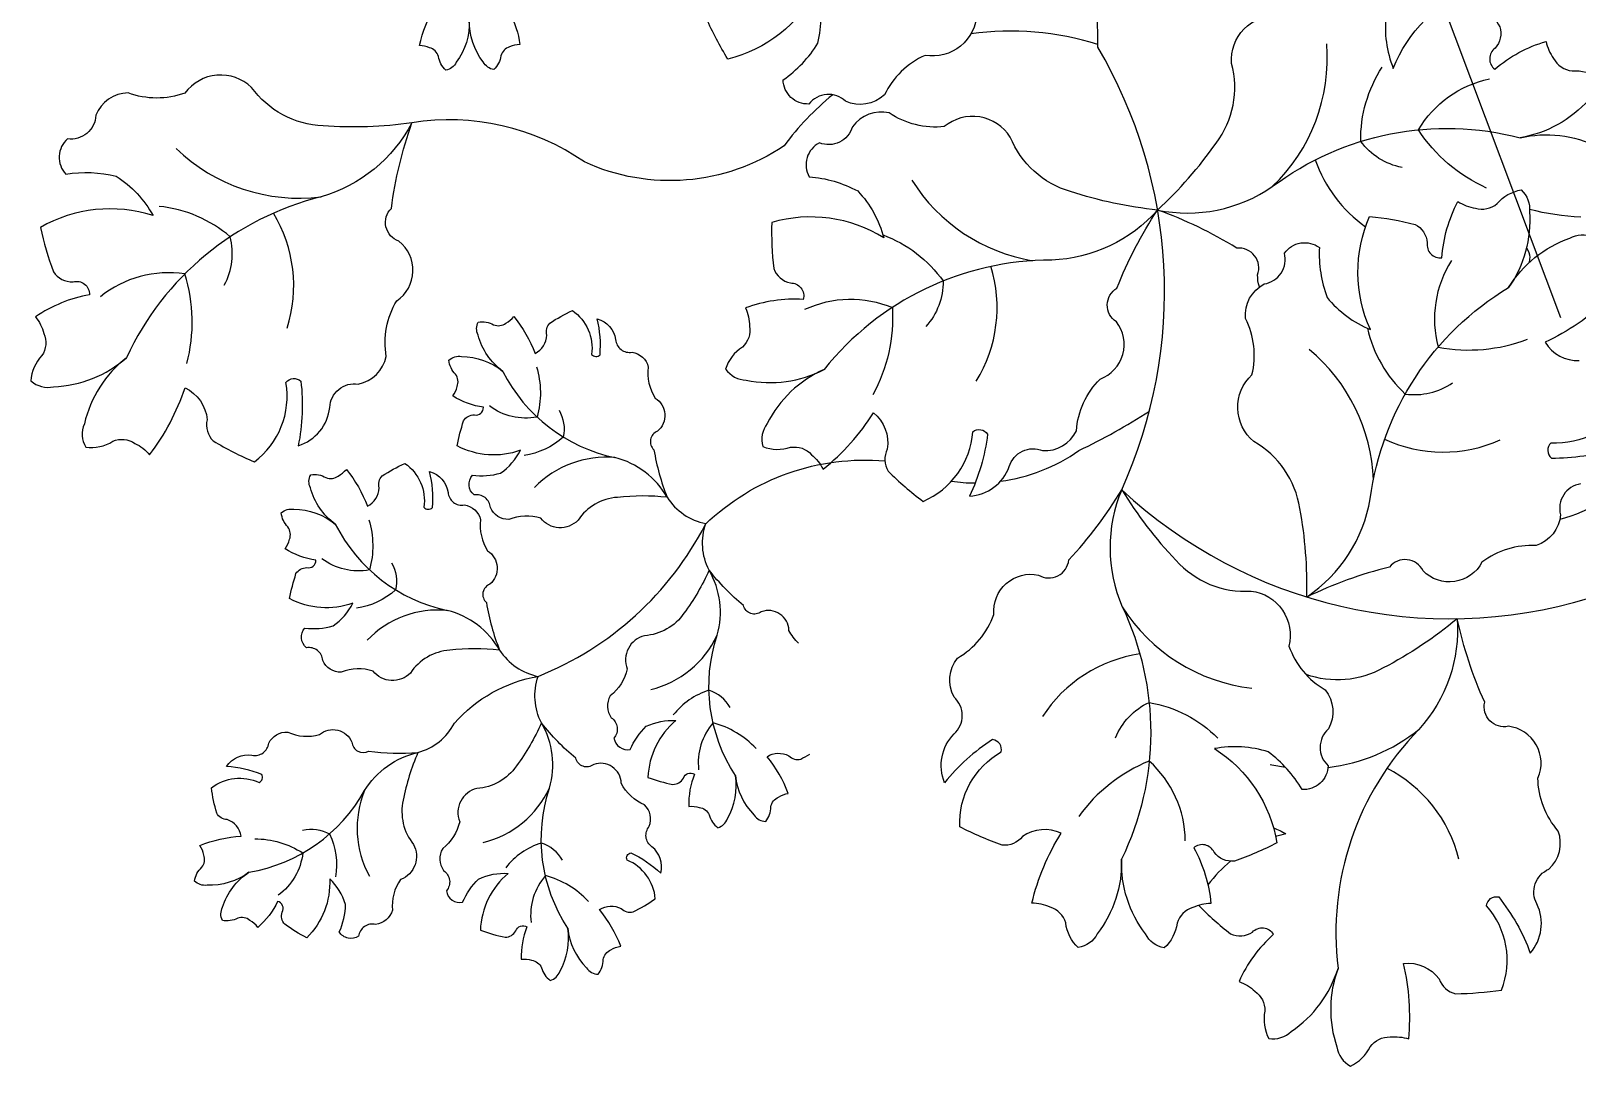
# Model space of a CAD drawing. Header units: millimetres. Extents: x 228.39 to 232.01, y 86.87 to 92.76.
# Drawn here: x 231.0501 to 231.3874, y 89.5959 to 89.8218 of the extents above; entities that cross this region are included whole.
import ezdxf

# ---------------------------------------------------------------- set-up
doc = ezdxf.new("R2010")
doc.units = ezdxf.units.MM
for name, color, linetype in [('62', 62, 'Continuous'), ('63', 63, 'Continuous'), ('CauleArvore', 253, 'Continuous')]:
    doc.layers.add(name, color=color, linetype=linetype)

msp = doc.modelspace()

# ---------------------------------------------------------------- linework, layer by layer
at = {"layer": '62'}
for points in [[(231.2828369788357, 89.81883645338841, 0.1141174530393284), (231.2551622484767, 89.8211397678487, -0.2620553651360283)], [(231.3491953920029, 89.79200652127564, -0.1876286218963192), (231.3402076253623, 89.79767702042223, -0.1520058651265381), (231.3448874790161, 89.81390177124074)], [(231.3676177489698, 89.78751057061191, -0.1413864367129372), (231.3527604068465, 89.80021436592418, -0.210122964771746), (231.3682638537176, 89.81133984502793, -0.210122964771746)], [(231.2250165786521, 89.80786774526675, 0.0624996626209866), (231.2144354358067, 89.79675103358294, -0.2620553651360283), (231.1708736918627, 89.79321120697453, 0.1928727074293483), (231.1332496217613, 89.80174884839039)], [(231.1332496217613, 89.80174884839039, -0.2043996860364353), (231.1134571758411, 89.78560172698272, 0.2279428046577944), (231.0710011637826, 89.75049301077564, 0.2279428046577944)], [(231.2958712399997, 89.78271507075381, 0.2043996860364329), (231.3208980411199, 89.78782678973552, -0.2279428046577942), (231.3749477068562, 89.79849302372033, -0.2279428046577942)], [(231.0923172801738, 89.76633219056083, 0.1876286218963192), (231.0936122888164, 89.77688005586013, 0.152005865126538), (231.0780867369243, 89.78352089976664)], [(231.2958712399997, 89.78271507075381, -0.2043996860364367), (231.2727788023018, 89.77179674824414, 0.2279428046577933), (231.2231306568689, 89.74791795914803)], [(231.2359927309108, 89.77728236499117, -0.1487400713347152), (231.2491270000512, 89.76723056438696, -0.1876286218963192), (231.2453354817369, 89.7573028809397, -0.1876286218963192)], [(231.3599708606177, 89.77167690571933, 0.2101229647717458), (231.357077814414, 89.75281521348785, 0.1413864367129372), (231.3765489810546, 89.7545474663439)], [(231.2189489617722, 89.76105785031642, -0.2101229647717458), (231.2380271513055, 89.761452608856, -0.1413864367129372), (231.2337566290207, 89.74237671648582)], [(231.3284139317808, 89.6982587041126, 0.2043996860364367), (231.342266057577, 89.71972004275173, -0.2279428046577933), (231.3724489538281, 89.76580830250971)], [(231.4980490610439, 89.76506124569009, -0.1802530025354734), (231.4488357596414, 89.76190390742822, 0.2251438523393833), (231.4107936623114, 89.74219009691348, -0.2626849896690132), (231.3836061138115, 89.71518998252037, -0.09065442908466861)], [(231.3416515131113, 89.75690780114861, 0.1487400713347152), (231.3498942417976, 89.74256886307614, 0.1876286218963192), (231.3602333798238, 89.74502583980195, 0.1876286218963192)], [(231.1604142862623, 89.74848036545619, -0.1413864367129372), (231.1605448298757, 89.737534224809, -0.210122964771746), (231.1501377335294, 89.7399600239625, -0.210122964771746)], [(231.1653178266305, 89.73906097847878, -0.1876286218963192), (231.1662454139943, 89.73318255658661, -0.1520058651265381), (231.1576839187522, 89.72916735764171)], [(231.2615913931962, 89.72351160714129, 0.1197327725187678), (231.2787270042053, 89.73023153143247, 0.03023788206227329), (231.2940836597026, 89.7388033625217, -0.1841083703680773)], [(231.1607891248352, 89.68095214666675, 0.1802530025354734), (231.197259462047, 89.71414600639268, -0.2173875366482725), (231.2364013670909, 89.72795441873697, 0.2835782542006574)], [(231.2509202173864, 89.72353190565013, 0.03334307076131927), (231.2560999954882, 89.72315549029294, 0.03023788206227329)], [(231.2880607636532, 89.7216775214854, 0.2043996860364353), (231.2881625728506, 89.69613422334002, -0.2279428046577944), (231.2880163064152, 89.64104235897011, -0.2279428046577944)], [(231.1238544966776, 89.71513476242094, -0.1413864367129372), (231.123985040291, 89.70418862177374, -0.210122964771746), (231.1135779439447, 89.70661442092725, -0.210122964771746)], [(231.2037918214856, 89.65933071065109, -0.2279428046577942), (231.199807051088, 89.6899238457273, 0.2043996860364329), (231.1980537424046, 89.70412034671496, -0.2049975904848279), (231.1973489144199, 89.714297749702, -0.2049975904848279)], [(231.1287580370458, 89.70571537544353, -0.1876286218963192), (231.1296856244095, 89.69983695355137, -0.1520058651265381), (231.1211241291676, 89.69582175460647)], [(231.3612396145217, 89.69352957767, -0.2043996860364329), (231.3528903039972, 89.6693891663433, 0.2279428046577942), (231.3352287121017, 89.617204847958, 0.2279428046577942)], [(231.097699594898, 89.63822181010839, 0.2279428046577928), (231.1229102678401, 89.65600495602582, -0.2043996860364349), (231.1345442166142, 89.6643275738564, 0.2049975904848281), (231.1425106898917, 89.67070029835753, -0.1730102318134612), (231.1607891248352, 89.68095214666675, -0.1730102318134612)], [(231.1672320319009, 89.62598510761583, -0.2279428046577942), (231.1632472615033, 89.65657824269204, 0.2043996860364329), (231.1614939528199, 89.67077474367971, -0.2049975904848279), (231.1607891248352, 89.68095214666675, -0.2049975904848279)], [(231.2026387618611, 89.67415767498264, 0.1876286218963192), (231.1980247952972, 89.67791634160885, 0.1520058651265381), (231.1902479422497, 89.67253660369477)], [(231.2867087914844, 89.66756681634394, -0.1876286218963192), (231.2940325683468, 89.67526725803431, -0.152005865126538), (231.3090236948457, 89.66749489059335)], [(231.208313097209, 89.66518151335688, 0.1413864367129372), (231.1989183052676, 89.67080049200793, 0.210122964771746), (231.1957798570203, 89.66058568420294, 0.210122964771746)], [(231.0989435346945, 89.64551059877677, -0.1413864367129372), (231.1094398140925, 89.64240203713152, -0.210122964771746), (231.104048198119, 89.63317584435832, -0.210122964771746)], [(231.1093910366515, 89.64741303459219, -0.1876286218963192), (231.1152811524678, 89.64656285935742, -0.1520058651265381), (231.1165882898141, 89.63719736869734)], [(231.1660789722764, 89.6408120719474, 0.1876286218963192), (231.1614650057125, 89.6445707385736, 0.1520058651265381), (231.153688152665, 89.63919100065952)], [(231.1717533076243, 89.63183591032164, 0.1413864367129372), (231.1623585156829, 89.63745488897267, 0.210122964771746), (231.1592200674356, 89.6272400811677, 0.210122964771746)]]:
    msp.add_lwpolyline(points, format="xyb", dxfattribs=at)
for centre, radius, start, end in [((231.1778712821048, 89.81902406004234), 0.1049658643867444, 359.5821735404677, 54.45095799120666), ((231.1924223680666, 89.76493408140497), 0.1049658643867444, 335.6631018363221, 30.53188628706008), ((231.2942247942508, 89.81582262783472), 0.03866819170092113, 313.614132344748, 4.746641409419472), ((231.1086522319544, 89.8239702240039), 0.03866819170092113, 226.0055660181356, 277.1380750828056), ((231.3590241153189, 89.80389453674887), 0.03055347511947142, 199.6128700170281, 234.4005470104001), ((231.2750177339758, 89.80979761930337), 0.03866819170092113, 212.1024550352077, 260.4901109255426), ((231.0768926062901, 89.7662419159955), 0.03055347511947142, 342.2726280196243, 31.13933741052608), ((231.2303175551136, 89.76139177897869), 0.03055347511947142, 328.3695170366965, 17.23622642759876), ((231.0801423555015, 89.745327487784), 0.02370610377805731, 81.35543052559544, 128.8215374822393), ((231.0500590695129, 89.75823343831374), 0.03525592437372765, 345.1893495015026, 17.37937132104682), ((231.3042997221255, 89.7224834444028), 0.03866819170092113, 1.975074499317318, 50.36273038965277), ((231.1848836417599, 89.76350785168268), 0.03559504258891227, 206.6972816068433, 258.060352377721), ((231.3581490675928, 89.76045026360835), 0.03055347511947142, 245.2289589972623, 294.095668388164), ((231.1755682470027, 89.70711679298103), 0.02165418735251583, 84.82956208829077, 135.9620711529593), ((231.1730681875516, 89.7110083014258), 0.01822652723244424, 29.65507171034712, 75.86352789572805), ((231.1998207788956, 89.72702409068488), 0.01296417636406003, 212.6682055185941, 259.0081804686739), ((231.3596064944235, 89.79848273677064), 0.1049658643867444, 227.0304562442677, 286.8020835885392), ((231.1483238521752, 89.73016224864743), 0.03559504258891227, 206.6972816068433, 258.060352377721), ((231.3208478143271, 89.71679587959126), 0.03866819170092113, 212.2986277218999, 263.4311367865714), ((231.139008457418, 89.67377118994577), 0.02165418735251583, 84.82956208829077, 135.9620711529593), ((231.1365083979669, 89.67766269839056), 0.01822652723244424, 29.65507171034712, 75.86352789572805), ((231.1801864421922, 89.69908547966754), 0.02165418735251583, 283.8377702129154, 334.9702792775901), ((231.1632609893109, 89.69367848764963), 0.01296417636406003, 212.6682055185941, 259.0081804686739), ((231.2964372144124, 89.65559658237589), 0.03055347511947142, 98.29736539418016, 147.1640747850824), ((231.3286338251743, 89.69950315453039), 0.03866819170092113, 276.5737147846837, 308.8510530801119), ((231.3072973960529, 89.62978513403442), 0.03525592437372765, 112.0573314836596, 144.2473533032041), ((231.278220117466, 89.64482107513976), 0.02370610377805731, 0.6151653224673972, 48.08127227911143), ((231.3286338251743, 89.69950315453039), 0.03866819170092113, 257.7185440154414, 262.7330235547149), ((231.3319618774011, 89.63369923795833), 0.03055347511947142, 13.98560601692947, 62.85231540783141), ((231.1429376372523, 89.64777037623553), 0.02165418735251583, 157.6491857757407, 208.7816948404098), ((231.1436266526075, 89.6657398766323), 0.02165418735251583, 283.8377702129154, 334.9702792775901)]:
    msp.add_arc(centre, radius, start, end, dxfattribs=at)
at = {"layer": '63'}
for points in [[(231.3180868950454, 89.76593913637304, -0.08379440785387525), (231.3176911060016, 89.76858741953586, 0.5541101838924969), (231.3131694202822, 89.77439016231683, 0.05360560279891149), (231.2958712399997, 89.78271507075381, 0.05303807838268959), (231.308644397387, 89.79732009009467, 0.2299676780149515), (231.3120350836628, 89.81471824985148, -0.453009155801419), (231.3221722779249, 89.82517102623498, 0.1775881189196565), (231.3299869977868, 89.83478586832283, -0.3028472262875298), (231.3382176517311, 89.83715719833053, 0.4445358973400413), (231.3461071246765, 89.8386838028226, -0.4200628682774436), (231.3523183112314, 89.83410854709565, 0.1027662192553072), (231.3457074792746, 89.82528437949382, 0.1249756271620583), (231.3472931969685, 89.81363710371497, -0.2129696122085104), (231.3648283999507, 89.83101520174841, -0.03433418913963267), (231.3705196920035, 89.8227194364175, -0.263361124047625), (231.3695058966574, 89.81801943449946, 0.4961733732722903), (231.3694043785917, 89.8134336273488, -0.105188829234163), (231.3806082018578, 89.81951610751244, 0.1018354407082667), (231.3822540158329, 89.81580427176107, 0.2548810045278109), (231.3862718682489, 89.81309861749905, -0.1744881383592944), (231.3920866230801, 89.8114351804333, -0.2361518438993939)], [(231.2564730494703, 89.82565901615841, -0.4530091558014004), (231.2451799296152, 89.81646724344745, 0.1775881189196833), (231.236291528336, 89.80783524729397, -0.3028472262875391), (231.22783956821, 89.80644555654249, 0.4445358973400543), (231.2198255023892, 89.80585474891653, -0.4200628682774251), (231.214193755532, 89.81112686715538, 0.1027662192553072), (231.2217938480364, 89.81911483479122, 0.1249756271620594), (231.2215850429056, 89.83086770397668, -0.2129696122085123), (231.2021327789338, 89.8156660244228, -0.03433418913963757), (231.1974536729356, 89.8245720052623, -0.2633611240476315)], [(231.1545522759161, 89.82564308687576, -0.105188829234163), (231.1567520983481, 89.81885134559053, 0.1018354407082667), (231.1545398568104, 89.81832586363116, 0.2548810045278109), (231.1526383345102, 89.81639132745686, -0.1744881383592944), (231.1511263418443, 89.81336067350796, -0.2361518438993939), (231.148800400147, 89.81502659271155, -0.172045804718615), (231.145758595657, 89.82412323599145, -0.1720458047186181), (231.1429121575713, 89.8149635807719, -0.2361518438993874), (231.1406223995082, 89.8132482675104, -0.174488138359288), (231.139045896565, 89.81624587049437, 0.2548810045278096), (231.1371034103108, 89.81813927072159, 0.1018354407082642), (231.1348804299905, 89.81861728997397, -0.08115707204633878), (231.1383419060334, 89.82719856024607, 0.2683901017028241)], [(231.389922550546, 89.8068072384094, -0.172045804718615), (231.3749477068562, 89.79849302372033, -0.1720458047186181), (231.3919583952114, 89.79649087709446, -0.2361518438993874)], [(231.388136813409, 89.72297198424499, 0.4445358973400735), (231.3837591995893, 89.71623323051185, -0.302847226287535), (231.3784705618131, 89.70949548750481, 0.1775881189196651), (231.3666247619975, 89.70586339972743, -0.5077713489282355), (231.3537727099159, 89.70397092371343, 0.5541101838924959), (231.3464629184001, 89.70479821660099, 0.05360560279891149), (231.3284139317808, 89.6982587041126, 0.05303807838268965), (231.3269105224091, 89.71760295131554, 0.2299676780149539), (231.3168482533967, 89.73219553363211, -0.4530091558014004), (231.3164685660041, 89.74675160037813, 0.1775881189196833), (231.3150632401982, 89.759061762614, -0.3028472262875391), (231.319125559173, 89.76660261368689, 0.4445358973400543), (231.3235529340119, 89.773308779258, -0.4200628682774251), (231.3311672212246, 89.77454750183792, 0.1027662192553072), (231.3328495510571, 89.76365076841174, 0.1249756271620594), (231.3422826497545, 89.7566371970934, -0.2129696122085123), (231.3421282798691, 89.78132439630326, -0.03433418913963757), (231.3520378536054, 89.77958920869942, -0.2633611240476315), (231.3546876878296, 89.77557720450976, 0.4961733732723008), (231.3578940144957, 89.77229705170073, -0.1051888292341653), (231.3613837100476, 89.78455854613144, 0.1018354407082685), (231.365187629903, 89.78313846795747, 0.2548810045278082), (231.3699316152945, 89.78411739881689, -0.1744881383592801), (231.3751876264265, 89.78710951238412, -0.2361518438994192), (231.3769813856991, 89.78232584381475, -0.1720458047186142), (231.3724489538281, 89.76580830250971, -0.1720458047186181), (231.3857781679468, 89.77656488934785, -0.2361518438993757), (231.3908800664516, 89.77683263728206, -0.1744881383592802)], [(231.3881702747135, 89.78119634903841, -0.05521114289692754), (231.3770124510532, 89.78285561916749, 0.2683901017028241)], [(231.3763446042253, 89.77448899139097, -0.1165430605391474), (231.3770488886937, 89.77235756185607, -0.004008262913707361), (231.3768720113965, 89.7711951050315, -0.2816703646801006)], [(231.3940590459328, 89.7631596849427, -0.08115707204633917), (231.380392598124, 89.75387253176709, 0.2683901017028146), (231.387860140108, 89.74985457295246, -0.263361124047613)], [(231.3981481998404, 89.74063910938442, -0.2816703646801013), (231.3816670203954, 89.73187559636537, 0.4476480907887236), (231.3817780420921, 89.72859575865922, 0.08047336285184782), (231.3956944735166, 89.73073720158273, -0.2990547326261498)], [(231.2175840522202, 89.6881679848102, -0.08789902130899625), (231.2154654487754, 89.69097327140403, 0.5077713489282268), (231.2094469366492, 89.6950597877039, -0.5541101838924969), (231.205559849306, 89.69642426165949, -0.05360560279891149), (231.1980537424046, 89.70412034671496, -0.05303807838268959), (231.1925810756496, 89.69473377021642, -0.2299676780149515), (231.1839512971252, 89.68982889932455, 0.453009155801419), (231.1802121885708, 89.68258255156903, -0.1775881189196565), (231.1765033560838, 89.67671851912321, 0.3028472262875298), (231.176713604663, 89.67192647925707, -0.4445358973400413), (231.1773113410748, 89.66746629841832, 0.4200628682774436), (231.1808484096121, 89.66498596624213, -0.1027662192553072), (231.1843524142155, 89.6700698624347, -0.1249756271620583), (231.1908177827113, 89.67130688724143, 0.2129696122085104), (231.1847230645156, 89.65889770310967, 0.03433418913963267), (231.1901421883757, 89.65735734014542, 0.263361124047625), (231.1924560092581, 89.6587342841171, -0.4961733732722903), (231.1948720323714, 89.65960661166393, 0.105188829234163), (231.1936430364539, 89.65257407745129, -0.1018354407082667), (231.1959070077745, 89.65236294296909, -0.2548810045278109), (231.1980602434383, 89.65071315709085, 0.1744881383592944), (231.1999809695917, 89.64792356998458, 0.2361518438993939), (231.2020512479649, 89.64989821907483, 0.172045804718615), (231.2037918214856, 89.65933071065109, 0.1720458047186181), (231.2078905039697, 89.65065878494731, 0.2361518438993874), (231.2103975255624, 89.64928033135517, 0.174488138359288), (231.2115396006268, 89.65246884977711, -0.2548810045278096), (231.2131983937211, 89.65461515421455, -0.1018354407082642), (231.2153327459296, 89.65539917242882, 0.08115707204633878), (231.2107058990125, 89.6634124304107, -0.2683901017028241), (231.2154501661747, 89.66361818071442, 0.2633611240475965), (231.2180394993491, 89.66287987489119, 0.01359188383691224), (231.2200045047885, 89.66393943388852, 0.2816703646801006)], [(231.3702740513922, 89.63281348344194, -0.08047336285184804), (231.3771718010368, 89.62053855406418, 0.299054732626132), (231.3786226847087, 89.63127688555349, -0.4445358973400594), (231.3812269859336, 89.63887898524771, 0.3028472262875131), (231.3832685914498, 89.64719756188515, -0.1775881189196616), (231.3788213043651, 89.65876201917806, 0.5077713489282268), (231.3723840702015, 89.67004557909918, -0.5541101838924969), (231.3672243542878, 89.67528912725068, -0.05360560279891149), (231.3612396145217, 89.69352957767, -0.05303807838268959), (231.3450857779357, 89.68278184753102, -0.2180849490682808), (231.3282497630843, 89.68137111559098, 0.453009155801419)], [(231.3211457943046, 89.6479175684791, -0.03141369572532032), (231.3238416928114, 89.64660639328642, 0.01899843887319681), (231.3216278620575, 89.64597766632083, 0.03433418913963267)], [(231.3118168246978, 89.64061384568559, 0.05910347658363043), (231.3068648138821, 89.63547413202024, 0.03433418913963267)], [(231.3048456438123, 89.63095832313495, 0.03174146131471042), (231.3117921249732, 89.62477140407536, 0.263361124047625), (231.316584481662, 89.62516014100524, -0.4961733732722903), (231.3211440039719, 89.6246594520341, 0.105188829234163), (231.3136449021481, 89.6143499567722, -0.1018354407082667), (231.3171088742792, 89.61223162597628, -0.2548810045278109), (231.3192643108522, 89.60789367758994, 0.1744881383592944), (231.3201509040963, 89.60191100686207, 0.2361518438993939), (231.3250226573375, 89.60344953787134, 0.172045804718615), (231.3352287121017, 89.617204847958, 0.1720458047186181), (231.334982983199, 89.60007850197482, 0.2361518438993874), (231.3379189710793, 89.59589746950951, 0.174488138359288), (231.3422567588442, 89.60011196757281, -0.2548810045278096), (231.346603700073, 89.6022492099494, -0.1018354407082642), (231.3506421795487, 89.60182836341014, 0.08115707204633878), (231.349523264832, 89.61831384307176, -0.2683901017028241), (231.3572917679294, 89.61491405838082, 0.2633611240475965), (231.3608629788107, 89.61169470256415, 0.03433418913963283), (231.3708910526022, 89.6124998508052, 0.2816703646801006), (231.3676238951426, 89.63087793880331, -0.447648090788793), (231.3702740513922, 89.63281348344194, -0.08047336285184804)]]:
    msp.add_lwpolyline(points, format="xyb", dxfattribs=at)
for points in [[(231.0620892164212, 89.7309528197852, 0.1744881383592826), (231.0679947494476, 89.7322578394377, -0.2548810045278165), (231.0728161299848, 89.73179094251364, -0.1018354407082663), (231.0760304084, 89.72931004699876, 0.08115707204633889), (231.0837443855436, 89.74392228729398, -0.268390101702822), (231.0885658438525, 89.73694649227875, 0.2633611240476109), (231.0899115440119, 89.73233055357527, 0.034334189139633), (231.0988655845298, 89.72774408586476, 0.2816703646800977), (231.1057469453595, 89.74509560768459, -0.4476480907887908), (231.1090188590702, 89.74534906747512, -0.0804733628518486), (231.1084342271309, 89.73128098136209, 0.2990547326261485), (231.1153132404389, 89.73965331690914, -0.4445358973400563), (231.1215248516454, 89.74475137446568, 0.3028472262875256), (231.1276344084676, 89.75075472234771, -0.1775881189196615), (231.1299301596095, 89.76293029467874, 0.5077713489282397), (231.130385420829, 89.77591295409013, -0.5541101838924329), (231.128752437801, 89.78308587761947, -0.0536056027989116), (231.1332496217613, 89.80174884839039, -0.05303807838268965), (231.1138579825619, 89.80109733572888, -0.229967678014949), (231.0982393474236, 89.80947891987279, 0.4530091558014059), (231.0837309851104, 89.80824171955788, -0.1775881189196614), (231.0713409060136, 89.8082729424525, 0.3028472262875249), (231.0642971746531, 89.80339926633708, -0.4445358973400437), (231.0581234699657, 89.79825536946184, 0.420062868277418), (231.0577369603532, 89.79055066870794, -0.1027662192553043), (231.0687530572969, 89.79008737490024, -0.1249756271620578), (231.0767696611689, 89.78149042218239, 0.2129696122085104), (231.0522176730878, 89.7789055592931, 0.03433418913963278), (231.055041313945, 89.76924959844158, 0.2633611240475967), (231.0593224788934, 89.76706112278076, -0.4961733732722993), (231.0629380339921, 89.76423841229806, 0.1051888292341508), (231.0511392734214, 89.75941021701261, -0.1018354407082692), (231.0529725160331, 89.75578728314451, -0.2548810045278139), (231.0525258239842, 89.75096398870649, 0.1744881383592873), (231.0501351650786, 89.74540852773409, 0.2361518438993992), (231.0550882778058, 89.74415643683405, 0.1720458047186156), (231.0710011637826, 89.75049301077564, 0.1720458047186174), (231.0617894145614, 89.73605293509318, 0.2361518438993921)], [(231.2061614070336, 89.74559058520872, 0.1720458047186142), (231.2231306568689, 89.74791795914803, 0.1720458047186181), (231.2107191080429, 89.7361143340622, 0.2361518438993757), (231.2097846672122, 89.73109159799071, 0.1744881383592802), (231.2158307595149, 89.7309393991532, -0.2548810045278265), (231.2203987038285, 89.72932769577777, -0.1018354407082649), (231.2229227034994, 89.72614715275071, 0.08115707204633917), (231.2339217276648, 89.73847778441444, -0.2683901017028146), (231.236925784563, 89.73054785260696, 0.263361124047613), (231.2371229391232, 89.72574379920252, 0.034334189139631), (231.2447126171278, 89.71914021567213, 0.2816703646801013), (231.2555616143925, 89.73432993899694, -0.4476480907887236), (231.2587985737837, 89.73378979540949, -0.08047336285184782), (231.2548507792827, 89.72027433167474, 0.2990547326261498), (231.2635399721968, 89.72674849209177, -0.4445358973400735), (231.2707945696294, 89.73020466348814, 0.302847226287535), (231.278167626358, 89.7345641250184, -0.1775881189196651), (231.2833216755202, 89.74583137011768, 0.5077713489282355), (231.286883082278, 89.75832429171658, -0.5541101838924959), (231.2870214554793, 89.7656794476214, -0.05360560279891149), (231.2958712399997, 89.78271507075381, -0.05303807838268965), (231.276891163239, 89.78674208276578, -0.2299676780149539), (231.2637440337527, 89.79863097264729, 0.4530091558014004), (231.2493634411788, 89.80091609821355, -0.1775881189196833), (231.2373438510814, 89.80392350387037, 0.3028472262875391), (231.2293354262965, 89.80088508276384, -0.4445358973400543), (231.2221066105463, 89.79737530677649, 0.4200628682774251), (231.2198801330692, 89.78998919809658, -0.1027662192553072), (231.2304621756462, 89.78689252118048, -0.1249756271620594), (231.2361782383356, 89.77662119405083, 0.2129696122085123), (231.211724446341, 89.78001142884719, 0.03433418913963757), (231.2121452227187, 89.76995988792571, 0.2633611240476315), (231.2157751156754, 89.76680684556058, -0.4961733732723008), (231.2186065044456, 89.76319808250751, 0.1051888292341653), (231.2059932846335, 89.76134635177915, -0.1018354407082685), (231.2069022982731, 89.75738906451528, -0.2548810045278082), (231.2053097479659, 89.75281440752907, 0.1744881383592801), (231.2016542568272, 89.74799613178423, 0.2361518438994192)], [(231.1742617411003, 89.75112573030334, 0.08047336285184804), (231.1736640447407, 89.75898797235767, -0.299054732626132), (231.1776750007381, 89.75443449579463, 0.4445358973400594), (231.1812494754236, 89.75170070124223, -0.3028472262875131), (231.1847842399099, 89.74845828076202, 0.1775881189196616), (231.1863032095382, 89.74168812225497, -0.5077713489282268), (231.1868076308624, 89.73443087327136, 0.5541101838924969), (231.1860316176505, 89.73038500615984, 0.05360560279891149), (231.1889073998649, 89.72002637484816, 0.05303807838268959), (231.1780419577588, 89.72001815216466, 0.2299676780149515), (231.1694618368881, 89.71502692368952, -0.453009155801419), (231.1613181560761, 89.71544038639274, 0.1775881189196565), (231.1543844031676, 89.71518468041484, -0.3028472262875298), (231.1503485302675, 89.71777689577586, 0.4445358973400413), (231.1467943893364, 89.7205370740625, -0.4200628682774436), (231.1464299286812, 89.72484173084014, 0.1027662192553072), (231.1525863975691, 89.72531283548793, 0.1249756271620583), (231.1569077500029, 89.73027843044754, -0.2129696122085104), (231.1431170427218, 89.7312530244078, -0.03433418913963267), (231.1445116883335, 89.73671146604353, -0.263361124047625), (231.1468656479878, 89.73801860632788, 0.4961733732722903), (231.1488348910895, 89.73966791061738, -0.105188829234163), (231.1421386463682, 89.74214324393826, 0.1018354407082667), (231.1430949965998, 89.74420613951122, 0.2548810045278109), (231.1427522561754, 89.74689700299147, -0.1744881383592944), (231.14130745838, 89.7499602601648, -0.2361518438993939), (231.1440554913521, 89.7507562541074, -0.172045804718615), (231.1530832903689, 89.74751583153778, -0.1720458047186181), (231.1476501044283, 89.75542038617749, -0.2361518438993874), (231.1477198315096, 89.7582805312274, -0.174488138359288), (231.1510500724674, 89.75766370034066, 0.2548810045278096), (231.1537394763039, 89.75801771202399, 0.1018354407082642), (231.1554907092402, 89.75946799720744, -0.08115707204633878), (231.1600889476744, 89.75143828867095, 0.2683901017028241), (231.1626532445582, 89.75543513562644, -0.2633611240475965), (231.1633176388985, 89.75804441175929, -0.03433418913963283), (231.1682407583201, 89.7607834839807, -0.2816703646801006), (231.172425676343, 89.7512046730537, 0.447648090788793)], [(231.1377019515156, 89.7177801272681, 0.08047336285184804), (231.137104255156, 89.72564236932243, -0.299054732626132), (231.1411152111534, 89.72108889275938, 0.4445358973400594), (231.1446896858389, 89.71835509820698, -0.3028472262875131), (231.1482244503252, 89.71511267772678, 0.1775881189196616), (231.1497434199536, 89.70834251921971, -0.5077713489282268), (231.1502478412777, 89.70108527023612, 0.5541101838924969), (231.1494718280658, 89.69703940312459, 0.05360560279891149), (231.1523476102802, 89.68668077181292, 0.05303807838268959), (231.141482168174, 89.68667254912941, 0.2299676780149515), (231.1329020473034, 89.68168132065428, -0.453009155801419), (231.1247583664914, 89.6820947833575, 0.1775881189196565), (231.1178246135829, 89.68183907737959, -0.3028472262875298), (231.1137887406828, 89.68443129274061, 0.4445358973400413), (231.1102345997517, 89.68719147102726, -0.4200628682774436), (231.1098701390965, 89.6914961278049, 0.1027662192553072), (231.1160266079844, 89.69196723245268, 0.1249756271620583), (231.1203479604182, 89.6969328274123, -0.2129696122085104), (231.1065572531371, 89.69790742137256, -0.03433418913963267), (231.1079518987488, 89.70336586300829, -0.263361124047625), (231.1103058584031, 89.70467300329264, 0.4961733732722903), (231.1122751015048, 89.70632230758214, -0.105188829234163), (231.1055788567834, 89.70879764090301, 0.1018354407082667), (231.1065352070151, 89.71086053647596, 0.2548810045278109), (231.1061924665907, 89.71355139995623, -0.1744881383592944), (231.1047476687953, 89.71661465712954, -0.2361518438993939), (231.1074957017674, 89.71741065107216, -0.172045804718615), (231.1165235007842, 89.71417022850254, -0.1720458047186181), (231.1110903148436, 89.72207478314225, -0.2361518438993874), (231.1111600419249, 89.72493492819214, -0.174488138359288), (231.1144902828827, 89.72431809730541, 0.2548810045278096), (231.1171796867192, 89.72467210898874, 0.1018354407082642), (231.1189309196555, 89.7261223941722, -0.08115707204633878), (231.1235291580897, 89.71809268563571, 0.2683901017028241), (231.1260934549735, 89.7220895325912, -0.2633611240475965), (231.1267578493138, 89.72469880872404, -0.03433418913963283), (231.1316809687353, 89.72743788094546, -0.2816703646801006), (231.1358658867583, 89.71785907001846, 0.447648090788793)], [(231.2785859881058, 89.62174699770635, -0.1744881383592826), (231.275842545293, 89.62713698083726, 0.2548810045278165), (231.2724192849734, 89.63056407753959, 0.1018354407082663), (231.2684614315974, 89.63147062314772, -0.08115707204633889), (231.2748467425275, 89.64671040051297, 0.268390101702822), (231.2663964362653, 89.64600293998902, -0.2633611240476109), (231.2619766001214, 89.64411009887196, -0.034334189139633), (231.2527465142875, 89.64811210376389, -0.2816703646800977), (231.2617763448144, 89.66444889038144, 0.4476480907887908), (231.2598936959632, 89.66713688117358, 0.0804733628518486), (231.2493999088529, 89.65774894884152, -0.2990547326261485), (231.2514963642384, 89.6683801153542, 0.4445358973400563), (231.2514879576844, 89.67641592483183, -0.3028472262875256), (231.2522435586607, 89.68494797836667, 0.1775881189196615), (231.260188760274, 89.6944552811502, -0.5077713489282397), (231.2699264228008, 89.70305380641234, 0.5541101838924329), (231.276503576265, 89.70634903293491, 0.0536056027989116), (231.2880607636532, 89.7216775214854, 0.05303807838268965), (231.2998756444164, 89.7062869811395, 0.229967678014949), (231.3162703201217, 89.69954848539761, -0.4530091558014059), (231.3245308771675, 89.68755738707746, 0.1775881189196614), (231.3324254842022, 89.67800803031055, -0.3028472262875249), (231.3331357704049, 89.66947208491084, 0.4445358973400437), (231.3330846948407, 89.66143643335556, -0.420062868277418), (231.3273796685543, 89.65624370011969, 0.1027662192553043), (231.3200241499081, 89.66445743121292, 0.1249756271620578), (231.3082921425105, 89.66518786676458, -0.2129696122085104), (231.321891829649, 89.6445837374546, -0.03433418913963278), (231.3126406237979, 89.64063079956534, -0.2633611240475967), (231.3082309007087, 89.64254708276717, 0.4961733732722993), (231.3037541533313, 89.6435464155744, -0.1051888292341508), (231.307520080856, 89.6313669241812, 0.1018354407082692), (231.3035574696335, 89.63048140705226, 0.2548810045278139), (231.3001160601247, 89.62707253574125, -0.1744881383592873), (231.2973440358611, 89.62169719592869, -0.2361518438993992), (231.2932306695469, 89.6247272577887, -0.1720458047186156), (231.2880163064152, 89.64104235897011, -0.1720458047186174), (231.2827153856759, 89.624755175397, -0.2361518438993921)], [(231.100506480129, 89.65952156456198, 0.08047336285184804), (231.0928185065142, 89.66127289341689, -0.299054732626132), (231.0983535646646, 89.66375986910916, 0.4445358973400594), (231.1020212075484, 89.66636733868901, -0.3028472262875131), (231.1061630516277, 89.66878663159532, 0.1775881189196616), (231.1130797973986, 89.66823804898249, -0.5077713489282268), (231.1201622213248, 89.66657631043145, 0.5541101838924969), (231.1237983407252, 89.66463985157694, 0.05360560279891149), (231.1345442166142, 89.6643275738564, 0.05303807838268959), (231.1313426288534, 89.65394452345755, 0.2299676780149515), (231.1335767432336, 89.64427293781809, -0.453009155801419), (231.1307762420324, 89.63661476038496, 0.1775881189196565), (231.1289724404632, 89.62991486375579, -0.3028472262875298), (231.125303771251, 89.6268247639588, 0.4445358973400413), (231.1216169280879, 89.62424451408272, -0.4200628682774436), (231.1173966921812, 89.6251678289988, 0.1027662192553072), (231.1187651114424, 89.6311887489852, 0.1249756271620583), (231.115297528151, 89.63678402255113, -0.2129696122085104), (231.1102929101134, 89.62389653873936, -0.03433418913963267), (231.1054899780148, 89.6268412738258, -0.263361124047625), (231.1049364774796, 89.6294763030352, 0.4961733732722903), (231.1039424425359, 89.63184485059938, -0.105188829234163), (231.0995996171441, 89.626178561158, 0.1018354407082667), (231.0979112563727, 89.62770157849745, 0.2548810045278109), (231.0952392213779, 89.62816896083983, -0.1744881383592944), (231.0918858824058, 89.62769345803409, -0.2361518438993939), (231.091937122363, 89.63055399400469, -0.172045804718615), (231.097699594898, 89.63822181010839, -0.1720458047186181), (231.0885428856716, 89.6353659092593, -0.2361518438993874), (231.085830957524, 89.63627735717051, -0.174488138359288), (231.0874039545718, 89.63927680136358, 0.2548810045278096), (231.0878601374326, 89.64195077115872, 0.1018354407082642), (231.0869918452517, 89.64405224982838, -0.08115707204633878), (231.0960214964504, 89.64607349081031, 0.2683901017028241), (231.0929604346607, 89.64970395976249, -0.2633611240475965), (231.0906638348766, 89.65110943875871, -0.03433418913963283), (231.0895011764015, 89.65662195603697, -0.2816703646801006), (231.0998887214648, 89.65779074395203, 0.447648090788793)], [(231.1810052052487, 89.64247321970952, -0.08047336285184804), (231.1874996773722, 89.63800176324693, 0.299054732626132), (231.1855818291287, 89.64375882629487, -0.4445358973400594), (231.1850171238096, 89.64822330944916, 0.3028472262875131), (231.1839928515086, 89.6529093223383, -0.1775881189196616), (231.1789056591907, 89.65762766836879, 0.5077713489282268), (231.1728871470645, 89.66171418466865, -0.5541101838924969), (231.1690000597213, 89.66307865862423, -0.05360560279891149), (231.1614939528199, 89.67077474367971, -0.05303807838268959), (231.1560212860649, 89.66138816718117, -0.2299676780149515), (231.1473915075405, 89.65648329628931, 0.453009155801419), (231.1436523989861, 89.64923694853378, -0.1775881189196565), (231.1399435664991, 89.64337291608797, 0.3028472262875298), (231.1401538150783, 89.63858087622182, -0.4445358973400413), (231.14075155149, 89.63412069538307, 0.4200628682774436), (231.1442886200274, 89.63164036320688, -0.1027662192553072), (231.1477926246308, 89.63672425939946, -0.1249756271620583), (231.1542579931266, 89.63796128420618, 0.2129696122085104), (231.1481632749309, 89.62555210007443, 0.03433418913963267), (231.153582398791, 89.62401173711018, 0.263361124047625), (231.1558962196734, 89.62538868108186, -0.4961733732722903), (231.1583122427867, 89.62626100862869, 0.105188829234163), (231.1570832468691, 89.61922847441603, -0.1018354407082667), (231.1593472181899, 89.61901733993385, -0.2548810045278109), (231.1615004538536, 89.6173675540556, 0.1744881383592944), (231.163421180007, 89.61457796694934, 0.2361518438993939), (231.1654914583802, 89.61655261603957, 0.172045804718615), (231.1672320319009, 89.62598510761583, 0.1720458047186181), (231.1713307143849, 89.61731318191207, 0.2361518438993874), (231.1738377359777, 89.61593472831993, 0.174488138359288), (231.1749798110421, 89.61912324674185, -0.2548810045278096), (231.1766386041364, 89.62126955117931, -0.1018354407082642), (231.1787729563449, 89.62205356939357, 0.08115707204633878), (231.1741461094278, 89.63006682737544, -0.2683901017028241), (231.17889037659, 89.63027257767918, 0.2633611240475965), (231.1814797097644, 89.62953427185595, 0.03433418913963283), (231.1863234561006, 89.63241137854556, 0.2816703646801006), (231.1801498517789, 89.64084664779512, -0.447648090788793)]]:
    msp.add_lwpolyline(points, format="xyb", close=True, dxfattribs=at)
at = {"layer": 'CauleArvore'}
msp.add_line((231.3478986583606, 89.85479799910355), (231.3837598595016, 89.75929094343908), dxfattribs=at)

doc.saveas('drawing.dxf')
